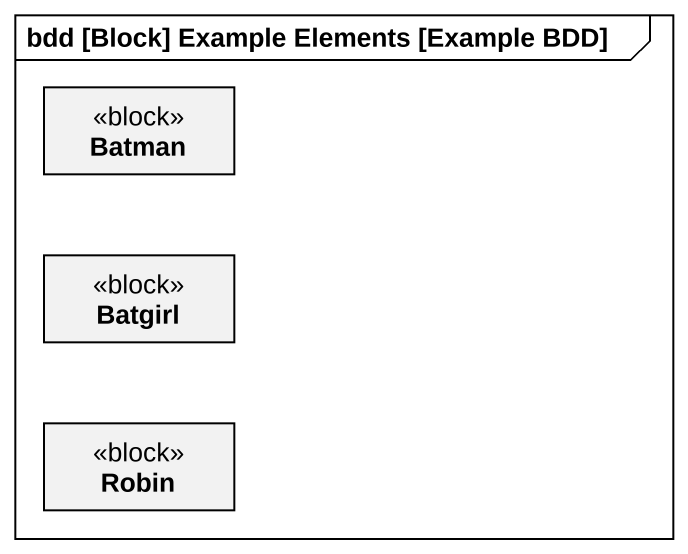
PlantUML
@startuml
mainframe bdd [Block] Example Elements [Example BDD]
hide circle
hide empty members
class Batman <<block>>
class Batgirl <<block>>
class Robin <<block>>
@enduml
